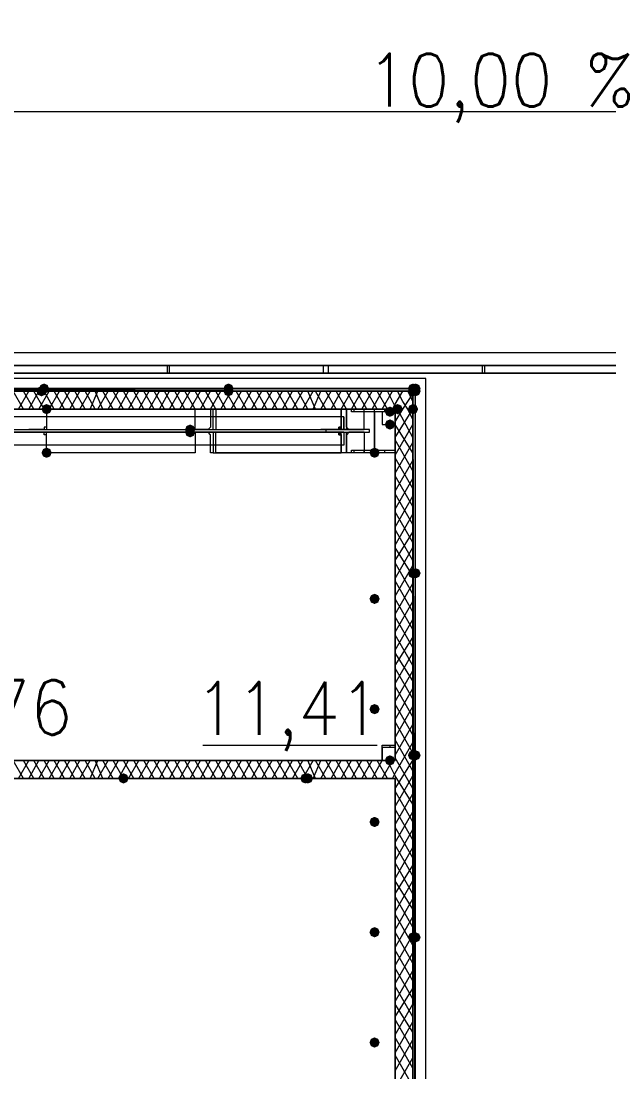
# Model space of a CAD drawing. Header units: millimetres. Extents: x 0 to 420, y 0 to 297.
# Drawn here: x 380.03 to 389.74, y 211.26 to 228.62 of the extents above; entities that cross this region are included whole.
import ezdxf

# ---------------------------------------------------------------- set-up
doc = ezdxf.new("R2010")
doc.units = ezdxf.units.MM
doc.styles.get("Standard").update_dxf_attribs({"font": 'STANDARD'})

msp = doc.modelspace()

# ---------------------------------------------------------------- hatches: boundary and pattern name
for color, points in [(254, [(380.492, 222.546333), (380.467129, 222.486537), (380.407333, 222.461667), (380.347538, 222.486537), (380.322667, 222.546333), (380.347537, 222.606129), (380.407333, 222.631), (380.467129, 222.606129)]), (254, [(383.54, 222.546333), (383.515129, 222.486537), (383.455333, 222.461667), (383.395538, 222.486537), (383.370667, 222.546333), (383.395537, 222.606129), (383.455333, 222.631), (383.515129, 222.606129)]), (254, [(386.588, 222.546333), (386.563129, 222.486537), (386.503333, 222.461667), (386.443537, 222.486537), (386.418667, 222.546333), (386.443537, 222.606129), (386.503333, 222.631), (386.563129, 222.606129)]), (254, [(386.630333, 222.546333), (386.605462, 222.486537), (386.545667, 222.461667), (386.485871, 222.486537), (386.461, 222.546333), (386.485871, 222.606129), (386.545667, 222.631), (386.605462, 222.606129)]), (254, [(386.630333, 222.546333), (386.605462, 222.486537), (386.545667, 222.461667), (386.485871, 222.486537), (386.461, 222.546333), (386.485871, 222.606129), (386.545667, 222.631), (386.605462, 222.606129)]), (254, [(386.630333, 222.546333), (386.605462, 222.486537), (386.545667, 222.461667), (386.485871, 222.486537), (386.461, 222.546333), (386.485871, 222.606129), (386.545667, 222.631), (386.605462, 222.606129)]), (254, [(380.449667, 222.504), (380.424796, 222.444204), (380.365, 222.419333), (380.305204, 222.444204), (380.280333, 222.504), (380.305204, 222.563796), (380.365, 222.588667), (380.424796, 222.563796)]), (254, [(383.54, 222.504), (383.515129, 222.444204), (383.455333, 222.419333), (383.395538, 222.444204), (383.370667, 222.504), (383.395537, 222.563796), (383.455333, 222.588667), (383.515129, 222.563796)]), (254, [(386.588, 222.504), (386.563129, 222.444204), (386.503333, 222.419333), (386.443537, 222.444204), (386.418667, 222.504), (386.443537, 222.563796), (386.503333, 222.588667), (386.563129, 222.563796)]), (254, [(386.588, 222.504), (386.563129, 222.444204), (386.503333, 222.419333), (386.443537, 222.444204), (386.418667, 222.504), (386.443537, 222.563796), (386.503333, 222.588667), (386.563129, 222.563796)]), (254, [(386.588, 222.504), (386.563129, 222.444204), (386.503333, 222.419333), (386.443537, 222.444204), (386.418667, 222.504), (386.443537, 222.563796), (386.503333, 222.588667), (386.563129, 222.563796)]), (254, [(386.630333, 222.504), (386.605462, 222.444204), (386.545667, 222.419333), (386.485871, 222.444204), (386.461, 222.504), (386.485871, 222.563796), (386.545667, 222.588667), (386.605462, 222.563796)]), (254, [(386.630333, 222.504), (386.605462, 222.444204), (386.545667, 222.419333), (386.485871, 222.444204), (386.461, 222.504), (386.485871, 222.563796), (386.545667, 222.588667), (386.605462, 222.563796)]), (254, [(386.630333, 222.504), (386.605462, 222.444204), (386.545667, 222.419333), (386.485871, 222.444204), (386.461, 222.504), (386.485871, 222.563796), (386.545667, 222.588667), (386.605462, 222.563796)]), (7, [(380.534333, 222.207667), (380.509462, 222.147871), (380.449667, 222.123), (380.389871, 222.147871), (380.365, 222.207667), (380.389871, 222.267462), (380.449667, 222.292333), (380.509462, 222.267463)]), (7, [(386.334, 222.207667), (386.309129, 222.147871), (386.249333, 222.123), (386.189537, 222.147871), (386.164667, 222.207667), (386.189537, 222.267462), (386.249333, 222.292333), (386.309129, 222.267463)]), (7, [(386.588, 222.207667), (386.563129, 222.147871), (386.503333, 222.123), (386.443537, 222.147871), (386.418667, 222.207667), (386.443537, 222.267462), (386.503333, 222.292333), (386.563129, 222.267463)]), (7, [(386.207, 222.165333), (386.182129, 222.105537), (386.122333, 222.080667), (386.062538, 222.105537), (386.037667, 222.165333), (386.062537, 222.225129), (386.122333, 222.25), (386.182129, 222.225129)]), (7, [(382.905, 221.869), (382.880129, 221.809204), (382.820333, 221.784333), (382.760538, 221.809204), (382.735667, 221.869), (382.760537, 221.928796), (382.820333, 221.953667), (382.880129, 221.928796)]), (7, [(386.207, 221.953667), (386.182129, 221.893871), (386.122333, 221.869), (386.062538, 221.893871), (386.037667, 221.953667), (386.062537, 222.013462), (386.122333, 222.038333), (386.182129, 222.013463)]), (7, [(382.905, 221.826667), (382.880129, 221.766871), (382.820333, 221.742), (382.760538, 221.766871), (382.735667, 221.826667), (382.760537, 221.886462), (382.820333, 221.911333), (382.880129, 221.886463)]), (98, [(384.979333, 221.869), (385.021667, 221.869)]), (98, [(384.979333, 221.826667), (385.021667, 221.826667)]), (98, [(385.318, 221.911333), (385.275667, 221.911333)]), (98, [(385.275667, 221.869), (385.318, 221.869)]), (7, [(380.534333, 221.488), (380.509462, 221.428204), (380.449667, 221.403333), (380.389871, 221.428204), (380.365, 221.488), (380.389871, 221.547796), (380.449667, 221.572667), (380.509462, 221.547796)]), (7, [(385.953, 221.488), (385.928129, 221.428204), (385.868333, 221.403333), (385.808538, 221.428204), (385.783667, 221.488), (385.808537, 221.547796), (385.868333, 221.572667), (385.928129, 221.547796)]), (254, [(386.588, 219.498333), (386.563129, 219.438538), (386.503333, 219.413667), (386.443537, 219.438538), (386.418667, 219.498333), (386.443537, 219.558129), (386.503333, 219.583), (386.563129, 219.558129)]), (254, [(386.630333, 219.498333), (386.605462, 219.438538), (386.545667, 219.413667), (386.485871, 219.438538), (386.461, 219.498333), (386.485871, 219.558129), (386.545667, 219.583), (386.605462, 219.558129)]), (7, [(385.953, 219.075), (385.928129, 219.015204), (385.868333, 218.990333), (385.808538, 219.015204), (385.783667, 219.075), (385.808537, 219.134796), (385.868333, 219.159667), (385.928129, 219.134796)]), (7, [(385.953, 217.254667), (385.928129, 217.194871), (385.868333, 217.17), (385.808538, 217.194871), (385.783667, 217.254667), (385.808537, 217.314462), (385.868333, 217.339333), (385.928129, 217.314463)]), (254, [(386.588, 216.492667), (386.563129, 216.432871), (386.503333, 216.408), (386.443537, 216.432871), (386.418667, 216.492667), (386.443537, 216.552462), (386.503333, 216.577333), (386.563129, 216.552463)]), (254, [(386.630333, 216.492667), (386.605462, 216.432871), (386.545667, 216.408), (386.485871, 216.432871), (386.461, 216.492667), (386.485871, 216.552462), (386.545667, 216.577333), (386.605462, 216.552463)]), (7, [(386.207, 216.408), (386.182129, 216.348204), (386.122333, 216.323333), (386.062538, 216.348204), (386.037667, 216.408), (386.062537, 216.467796), (386.122333, 216.492667), (386.182129, 216.467796)]), (254, [(381.804333, 216.111667), (381.779462, 216.051871), (381.719667, 216.027), (381.659871, 216.051871), (381.635, 216.111667), (381.659871, 216.171462), (381.719667, 216.196333), (381.779462, 216.171463)]), (254, [(381.804333, 216.111667), (381.779462, 216.051871), (381.719667, 216.027), (381.659871, 216.051871), (381.635, 216.111667), (381.659871, 216.171462), (381.719667, 216.196333), (381.779462, 216.171463)]), (254, [(384.81, 216.111667), (384.785129, 216.051871), (384.725333, 216.027), (384.665538, 216.051871), (384.640667, 216.111667), (384.665537, 216.171462), (384.725333, 216.196333), (384.785129, 216.171463)]), (254, [(384.852333, 216.111667), (384.827462, 216.051871), (384.767667, 216.027), (384.707871, 216.051871), (384.683, 216.111667), (384.707871, 216.171462), (384.767667, 216.196333), (384.827462, 216.171463)]), (7, [(385.953, 215.392), (385.928129, 215.332204), (385.868333, 215.307333), (385.808538, 215.332204), (385.783667, 215.392), (385.808537, 215.451796), (385.868333, 215.476667), (385.928129, 215.451796)]), (7, [(385.953, 213.571667), (385.928129, 213.511871), (385.868333, 213.487), (385.808538, 213.511871), (385.783667, 213.571667), (385.808537, 213.631462), (385.868333, 213.656333), (385.928129, 213.631463)]), (254, [(386.588, 213.487), (386.563129, 213.427204), (386.503333, 213.402333), (386.443537, 213.427204), (386.418667, 213.487), (386.443537, 213.546796), (386.503333, 213.571667), (386.563129, 213.546796)]), (254, [(386.630333, 213.487), (386.605462, 213.427204), (386.545667, 213.402333), (386.485871, 213.427204), (386.461, 213.487), (386.485871, 213.546796), (386.545667, 213.571667), (386.605462, 213.546796)]), (7, [(385.953, 211.751333), (385.928129, 211.691537), (385.868333, 211.666667), (385.808538, 211.691537), (385.783667, 211.751333), (385.808537, 211.811129), (385.868333, 211.836), (385.928129, 211.811129)])]:
    msp.add_hatch(color=color).paths.add_polyline_path(points, flags=0)
h = msp.add_hatch(color=7)
h.paths.add_polyline_path([(386.503333, 222.546333), (374.269, 222.546333), (386.503333, 222.504)], flags=0)
h.paths.add_polyline_path([(374.269, 222.546333), (386.503333, 222.504), (374.269, 222.504)], flags=0)
h = msp.add_hatch(color=7)
h.paths.add_polyline_path([(386.545667, 222.504), (386.503333, 222.504), (386.545667, 222.546333)], flags=0)
h.paths.add_polyline_path([(386.503333, 222.504), (386.545667, 222.546333), (386.503333, 222.546333)], flags=0)
h = msp.add_hatch(color=7)
h.paths.add_polyline_path([(386.545667, 222.504), (386.503333, 222.504), (386.545667, 204.47)], flags=0)
h.paths.add_polyline_path([(386.503333, 222.504), (386.545667, 204.47), (386.503333, 204.47)], flags=0)
h = msp.add_hatch(color=98)
h.paths.add_polyline_path([(385.318, 222.207667), (385.318, 221.953667)], flags=0)
h.paths.add_polyline_path([(385.318, 221.953667), (385.318, 222.207667)], flags=0)
h = msp.add_hatch(color=98)
h.paths.add_polyline_path([(385.318, 221.953667), (385.318, 221.911333)], flags=0)
h.paths.add_polyline_path([(385.318, 221.911333), (385.318, 221.953667)], flags=0)
h = msp.add_hatch(color=98)
h.paths.add_polyline_path([(384.979333, 221.869), (385.021667, 221.869)], flags=0)
h.paths.add_polyline_path([(385.021667, 221.869), (384.979333, 221.869)], flags=0)
h = msp.add_hatch(color=98)
h.paths.add_polyline_path([(384.979333, 221.869), (385.318, 221.869)], flags=0)
h.paths.add_polyline_path([(385.318, 221.869), (384.979333, 221.869)], flags=0)
h.paths.add_polyline_path([(385.318, 221.869), (384.979333, 221.869)], flags=0)
h.paths.add_polyline_path([(384.979333, 221.869), (385.318, 221.869)], flags=0)
h.paths.add_polyline_path([(385.318, 221.869), (384.979333, 221.869)], flags=0)
h.paths.add_polyline_path([(385.318, 221.869), (384.979333, 221.869)], flags=0)
h.paths.add_polyline_path([(384.979333, 221.869), (385.318, 221.869)], flags=0)
h.paths.add_polyline_path([(385.318, 221.869), (384.979333, 221.869)], flags=0)
h.paths.add_polyline_path([(385.318, 221.869), (384.979333, 221.869)], flags=0)
h.paths.add_polyline_path([(384.979333, 221.869), (385.318, 221.869)], flags=0)
h.paths.add_polyline_path([(385.318, 221.869), (384.979333, 221.869)], flags=0)
h.paths.add_polyline_path([(385.318, 221.869), (384.979333, 221.869)], flags=0)
h = msp.add_hatch(color=98)
h.paths.add_polyline_path([(384.979333, 221.826667), (385.318, 221.826667)], flags=0)
h.paths.add_polyline_path([(385.318, 221.826667), (384.979333, 221.826667)], flags=0)
h.paths.add_polyline_path([(385.318, 221.826667), (384.979333, 221.826667)], flags=0)
h.paths.add_polyline_path([(384.979333, 221.826667), (385.318, 221.826667)], flags=0)
h.paths.add_polyline_path([(385.318, 221.826667), (384.979333, 221.826667)], flags=0)
h.paths.add_polyline_path([(385.318, 221.826667), (384.979333, 221.826667)], flags=0)
h.paths.add_polyline_path([(384.979333, 221.826667), (385.318, 221.826667)], flags=0)
h.paths.add_polyline_path([(385.318, 221.826667), (384.979333, 221.826667)], flags=0)
h.paths.add_polyline_path([(385.318, 221.826667), (384.979333, 221.826667)], flags=0)
h.paths.add_polyline_path([(384.979333, 221.826667), (385.318, 221.826667)], flags=0)
h.paths.add_polyline_path([(385.318, 221.826667), (384.979333, 221.826667)], flags=0)
h.paths.add_polyline_path([(385.318, 221.826667), (384.979333, 221.826667)], flags=0)
h = msp.add_hatch(color=98)
h.paths.add_polyline_path([(384.979333, 221.826667), (385.021667, 221.826667)], flags=0)
h.paths.add_polyline_path([(385.021667, 221.826667), (384.979333, 221.826667)], flags=0)
h = msp.add_hatch(color=98)
h.paths.add_polyline_path([(385.318, 221.911333), (385.275667, 221.911333), (385.318, 221.869)], flags=0)
h.paths.add_polyline_path([(385.275667, 221.911333), (385.318, 221.869), (385.275667, 221.869)], flags=0)
h.paths.add_polyline_path([(385.318, 221.869), (385.275667, 221.869), (385.021667, 221.869)], flags=0)
h = msp.add_hatch(color=98)
h.paths.add_polyline_path([(385.318, 221.826667), (385.021667, 221.826667)], flags=0)
h.paths.add_polyline_path([(385.021667, 221.826667), (385.318, 221.826667), (385.275667, 221.826667)], flags=0)
h = msp.add_hatch(color=98)
h.paths.add_polyline_path([(385.318, 221.826667), (385.275667, 221.826667), (385.318, 221.784333)], flags=0)
h.paths.add_polyline_path([(385.275667, 221.826667), (385.318, 221.784333), (385.275667, 221.784333)], flags=0)
h.paths.add_polyline_path([(385.318, 221.784333), (385.275667, 221.784333)], flags=0)
h.paths.add_polyline_path([(385.275667, 221.784333), (385.318, 221.784333)], flags=0)
h.paths.add_polyline_path([(385.318, 221.784333), (385.275667, 221.784333)], flags=0)
h.paths.add_polyline_path([(385.318, 221.784333), (385.275667, 221.784333)], flags=0)
h.paths.add_polyline_path([(385.275667, 221.784333), (385.318, 221.784333)], flags=0)
h.paths.add_polyline_path([(385.318, 221.784333), (385.275667, 221.784333)], flags=0)
h = msp.add_hatch(color=98)
h.paths.add_polyline_path([(385.318, 221.784333), (385.318, 221.742)], flags=0)
h.paths.add_polyline_path([(385.318, 221.742), (385.318, 221.784333)], flags=0)
h = msp.add_hatch(color=98)
h.paths.add_polyline_path([(385.318, 221.742), (385.318, 221.488)], flags=0)
h.paths.add_polyline_path([(385.318, 221.488), (385.318, 221.742)], flags=0)
h = msp.add_hatch(color=7)
h.paths.add_polyline_path([(369.697, 216.111667), (386.207, 216.111667)], flags=0)
h.paths.add_polyline_path([(386.207, 216.111667), (369.697, 216.111667)], flags=0)

# ---------------------------------------------------------------- linework, layer by layer
at = {"color": 7, "lineweight": 0}
for points in [[(400.727333, 222.927333), (374.65, 222.927333), (374.65, 231.351667), (400.727333, 231.351667)], [(400.727333, 227.118333), (374.65, 227.118333), (378.629333, 222.927333)], [(383.328333, 222.927333), (383.455333, 222.927333), (383.54, 222.927333)], [(386.207, 222.504), (373.676333, 222.504)], [(374.269, 222.546333), (386.503333, 222.546333), (374.269, 222.504), (386.503333, 222.504)], [(386.503333, 222.504), (374.269, 222.504), (374.269, 222.546333), (386.545667, 222.546333), (386.545667, 222.504)], [(386.503333, 222.504), (374.269, 222.504), (374.269, 222.546333), (386.545667, 222.546333), (386.545667, 222.504)], [(380.068667, 222.207667), (379.899333, 222.504)], [(379.984, 222.207667), (380.153333, 222.504)], [(380.238, 222.207667), (380.068667, 222.504)], [(380.153333, 222.207667), (380.322667, 222.504)], [(380.407333, 222.207667), (380.238, 222.504)], [(380.322667, 222.207667), (380.492, 222.504)], [(380.576667, 222.207667), (380.407333, 222.504)], [(380.492, 222.207667), (380.661333, 222.504)], [(380.746, 222.207667), (380.576667, 222.504)], [(380.661333, 222.207667), (380.830667, 222.504)], [(380.915333, 222.207667), (380.746, 222.504)], [(380.830667, 222.207667), (381, 222.504)], [(381.084667, 222.207667), (380.915333, 222.504)], [(381, 222.207667), (381.169333, 222.504)], [(381.254, 222.207667), (381.084667, 222.504)], [(381.169333, 222.207667), (381.296333, 222.504)], [(381.381, 222.207667), (381.254, 222.504)], [(381.296333, 222.207667), (381.465667, 222.504)], [(381.550333, 222.207667), (381.381, 222.504)], [(381.465667, 222.207667), (381.635, 222.504)], [(381.719667, 222.207667), (381.550333, 222.504)], [(381.635, 222.207667), (381.804333, 222.504)], [(381.889, 222.207667), (381.719667, 222.504)], [(381.804333, 222.207667), (381.973667, 222.504)], [(382.058333, 222.207667), (381.889, 222.504)], [(381.973667, 222.207667), (382.143, 222.504)], [(382.227667, 222.207667), (382.058333, 222.504)], [(382.143, 222.207667), (382.312333, 222.504)], [(382.397, 222.207667), (382.227667, 222.504)], [(382.312333, 222.207667), (382.481667, 222.504)], [(382.566333, 222.207667), (382.397, 222.504)], [(382.481667, 222.207667), (382.651, 222.504)], [(382.735667, 222.207667), (382.566333, 222.504)], [(382.651, 222.207667), (382.820333, 222.504)], [(382.905, 222.207667), (382.735667, 222.504)], [(382.820333, 222.207667), (382.989667, 222.504)], [(383.074333, 222.207667), (382.905, 222.504)], [(382.989667, 222.207667), (383.159, 222.504)], [(383.243667, 222.207667), (383.074333, 222.504)], [(383.159, 222.207667), (383.328333, 222.504)], [(383.413, 222.207667), (383.243667, 222.504)], [(383.328333, 222.207667), (383.497667, 222.504)], [(383.582333, 222.207667), (383.413, 222.504)], [(383.497667, 222.207667), (383.667, 222.504)], [(383.751667, 222.207667), (383.582333, 222.504)], [(383.667, 222.207667), (383.836333, 222.504)], [(383.921, 222.207667), (383.751667, 222.504)], [(383.836333, 222.207667), (384.005667, 222.504)], [(384.090333, 222.207667), (383.921, 222.504)], [(384.005667, 222.207667), (384.175, 222.504)], [(384.259667, 222.207667), (384.090333, 222.504)], [(384.175, 222.207667), (384.344333, 222.504)], [(384.429, 222.207667), (384.259667, 222.504)], [(384.344333, 222.207667), (384.513667, 222.504)], [(384.598333, 222.207667), (384.429, 222.504)], [(384.513667, 222.207667), (384.683, 222.504)], [(384.767667, 222.207667), (384.598333, 222.504)], [(384.683, 222.207667), (384.852333, 222.504)], [(384.894667, 222.207667), (384.767667, 222.504)], [(384.852333, 222.207667), (384.979333, 222.504)], [(385.064, 222.207667), (384.894667, 222.504)], [(384.979333, 222.207667), (385.148667, 222.504)], [(385.233333, 222.207667), (385.064, 222.504)], [(385.148667, 222.207667), (385.318, 222.504)], [(385.402667, 222.207667), (385.233333, 222.504)], [(385.318, 222.207667), (385.487333, 222.504)], [(385.572, 222.207667), (385.402667, 222.504)], [(385.487333, 222.207667), (385.656667, 222.504)], [(385.741333, 222.207667), (385.572, 222.504)], [(385.656667, 222.207667), (385.826, 222.504)], [(385.910667, 222.207667), (385.741333, 222.504)], [(385.826, 222.207667), (385.995333, 222.504)], [(386.08, 222.207667), (385.910667, 222.504)], [(385.995333, 222.207667), (386.164667, 222.504)], [(386.207, 222.25), (386.08, 222.504)], [(386.207, 222.292333), (386.334, 222.504)], [(386.503333, 222.504), (386.207, 222.504)], [(386.334, 222.334667), (386.249333, 222.504)], [(386.334, 222.207667), (386.503333, 222.461667)], [(386.461, 222.419333), (386.418667, 222.504)], [(386.503333, 222.504), (386.545667, 222.546333)], [(386.503333, 204.47), (386.503333, 222.504), (386.545667, 204.47), (386.545667, 222.504)], [(386.503333, 222.461667), (386.503333, 222.504)], [(386.503333, 222.504), (386.503333, 204.47), (386.545667, 204.47)], [(386.503333, 222.504), (386.503333, 204.47), (386.545667, 204.47)], [(386.503333, 167.216667), (386.503333, 222.504)], [(386.545667, 204.47), (386.545667, 222.504)], [(386.545667, 204.47), (386.545667, 222.504)], [(386.164667, 222.207667), (386.207, 222.292333)], [(386.418667, 222.207667), (386.334, 222.334667)], [(386.503333, 222.334667), (386.461, 222.419333)], [(373.676333, 222.207667), (386.207, 222.207667)], [(380.449667, 222.207667), (380.449667, 221.911333), (380.407333, 221.911333), (380.407333, 221.869), (380.153333, 221.869)], [(383.159, 222.207667), (383.159, 221.911333)], [(383.201333, 222.207667), (383.159, 222.207667)], [(383.201333, 221.869), (383.201333, 222.207667), (385.318, 222.207667)], [(385.402667, 222.207667), (383.243667, 222.207667), (383.243667, 221.869), (385.402667, 221.869), (385.699, 221.869), (385.445, 221.869), (385.402667, 221.911333), (385.402667, 222.207667), (385.402667, 221.869)], [(385.318, 221.869), (385.699, 221.869), (385.699, 222.207667), (385.318, 222.207667)], [(385.529667, 222.165333), (385.529667, 222.207667)], [(385.529667, 222.165333), (385.529667, 222.207667)], [(385.699, 222.165333), (385.699, 222.207667)], [(385.699, 222.165333), (385.699, 222.207667)], [(385.868333, 221.488), (385.868333, 222.207667)], [(385.868333, 221.488), (385.868333, 222.207667)], [(386.037667, 222.165333), (386.037667, 222.207667)], [(386.037667, 222.165333), (386.037667, 222.207667)], [(386.249333, 222.207667), (386.207, 222.25)], [(386.207, 222.165333), (386.207, 222.207667)], [(386.207, 222.165333), (386.207, 222.207667)], [(386.207, 221.996), (386.334, 222.207667)], [(386.207, 221.742), (386.503333, 222.207667)], [(386.207, 222.207667), (386.207, 216.408)], [(386.503333, 221.742), (386.249333, 222.207667)], [(386.503333, 222.038333), (386.418667, 222.207667)], [(385.360333, 222.080667), (385.360333, 221.869), (385.360333, 221.911333), (385.360333, 222.080667), (374.777, 222.080667), (374.777, 221.869), (385.360333, 221.869)], [(386.207, 221.445667), (386.503333, 221.953667)], [(386.503333, 221.488), (386.207, 221.953667)], [(385.360333, 221.826667), (385.360333, 221.784333), (385.360333, 221.615), (374.777, 221.615), (374.777, 221.784333), (374.777, 221.826667), (374.777, 221.784333), (374.777, 221.615)], [(380.153333, 221.869), (380.449667, 221.869)], [(380.153333, 221.826667), (380.449667, 221.826667)], [(380.449667, 221.488), (380.449667, 221.784333), (380.407333, 221.784333), (380.407333, 221.826667), (380.153333, 221.826667)], [(383.159, 221.911333), (383.116667, 221.869), (382.862667, 221.869), (382.820333, 221.869), (383.201333, 221.869)], [(383.159, 221.784333), (383.116667, 221.826667), (382.862667, 221.826667), (382.820333, 221.826667), (383.201333, 221.826667)], [(382.862667, 221.869), (383.116667, 221.869)], [(382.862667, 221.826667), (383.116667, 221.826667)], [(383.159, 221.488), (383.159, 221.784333)], [(383.201333, 221.869), (385.318, 221.869)], [(383.201333, 221.826667), (385.318, 221.826667)], [(383.201333, 221.826667), (383.201333, 221.488), (385.318, 221.488)], [(385.402667, 221.488), (383.243667, 221.488), (383.243667, 221.826667), (385.402667, 221.826667), (385.699, 221.826667), (385.445, 221.826667), (385.402667, 221.784333), (385.402667, 221.488), (385.402667, 221.826667)], [(384.979333, 221.869), (385.275667, 221.869)], [(384.979333, 221.826667), (385.275667, 221.826667)], [(385.318, 221.826667), (385.699, 221.826667), (385.699, 221.488), (385.318, 221.488)], [(386.503333, 221.191667), (386.207, 221.699667)], [(386.207, 221.149333), (386.503333, 221.657333)], [(383.201333, 221.488), (383.159, 221.488)], [(385.529667, 221.488), (385.529667, 221.530333)], [(385.529667, 221.488), (385.529667, 221.530333)], [(385.699, 221.488), (385.699, 221.530333)], [(385.699, 221.488), (385.699, 221.530333)], [(386.037667, 221.488), (386.037667, 221.530333)], [(386.037667, 221.488), (386.037667, 221.530333)], [(386.207, 221.488), (386.207, 221.530333)], [(386.207, 221.488), (386.207, 221.530333)], [(386.503333, 220.895333), (386.207, 221.403333)], [(386.207, 220.853), (386.503333, 221.361)], [(386.503333, 220.599), (386.207, 221.107)], [(386.207, 220.556667), (386.503333, 221.064667)], [(386.503333, 220.302667), (386.207, 220.810667)], [(386.207, 220.260333), (386.503333, 220.768333)], [(386.503333, 220.006333), (386.207, 220.514333)], [(386.207, 219.964), (386.503333, 220.472)], [(386.503333, 219.71), (386.207, 220.218)], [(386.207, 219.71), (386.503333, 220.175667)], [(386.207, 219.413667), (386.503333, 219.921667)], [(386.503333, 219.456), (386.207, 219.921667)], [(386.503333, 219.159667), (386.207, 219.667667)], [(386.207, 219.117333), (386.503333, 219.625333)], [(386.503333, 218.863333), (386.207, 219.371333)], [(386.207, 218.821), (386.503333, 219.329)], [(386.503333, 218.567), (386.207, 219.075)], [(386.207, 218.524667), (386.503333, 219.032667)], [(386.503333, 218.270667), (386.207, 218.778667)], [(386.207, 218.228333), (386.503333, 218.736333)], [(386.503333, 217.974333), (386.207, 218.482333)], [(386.207, 217.974333), (386.503333, 218.44)], [(386.207, 217.678), (386.503333, 218.186)], [(386.503333, 217.720333), (386.207, 218.186)], [(386.503333, 217.424), (386.207, 217.932)], [(386.207, 217.381667), (386.503333, 217.889667)], [(386.503333, 217.127667), (386.207, 217.635667)], [(386.207, 217.085333), (386.503333, 217.593333)], [(386.503333, 216.831333), (386.207, 217.339333)], [(386.207, 216.789), (386.503333, 217.297)], [(386.503333, 216.535), (386.207, 217.043)], [(386.207, 216.492667), (386.503333, 217.000667)], [(386.503333, 216.238667), (386.207, 216.746667)], [(383.032, 216.662), (385.910667, 216.662)], [(386.122333, 216.662), (386.122333, 216.619667)], [(386.207, 216.196333), (386.503333, 216.704333)], [(386.207, 216.408), (369.697, 216.408)], [(380.068667, 216.111667), (379.899333, 216.408)], [(379.984, 216.111667), (380.153333, 216.408)], [(380.238, 216.111667), (380.068667, 216.408)], [(380.153333, 216.111667), (380.322667, 216.408)], [(380.407333, 216.111667), (380.238, 216.408)], [(380.322667, 216.111667), (380.492, 216.408)], [(380.576667, 216.111667), (380.407333, 216.408)], [(380.492, 216.111667), (380.661333, 216.408)], [(380.746, 216.111667), (380.576667, 216.408)], [(380.661333, 216.111667), (380.830667, 216.408)], [(380.915333, 216.111667), (380.746, 216.408)], [(380.830667, 216.111667), (381, 216.408)], [(381.084667, 216.111667), (380.915333, 216.408)], [(381, 216.111667), (381.169333, 216.408)], [(381.254, 216.111667), (381.084667, 216.408)], [(381.169333, 216.111667), (381.296333, 216.408)], [(381.381, 216.111667), (381.254, 216.408)], [(381.296333, 216.111667), (381.465667, 216.408)], [(381.550333, 216.111667), (381.381, 216.408)], [(381.465667, 216.111667), (381.635, 216.408)], [(381.719667, 216.111667), (381.550333, 216.408)], [(381.635, 216.111667), (381.804333, 216.408)], [(381.889, 216.111667), (381.719667, 216.408)], [(381.804333, 216.111667), (381.973667, 216.408)], [(382.058333, 216.111667), (381.889, 216.408)], [(381.973667, 216.111667), (382.143, 216.408)], [(382.227667, 216.111667), (382.058333, 216.408)], [(382.143, 216.111667), (382.312333, 216.408)], [(382.397, 216.111667), (382.227667, 216.408)], [(382.312333, 216.111667), (382.481667, 216.408)], [(382.566333, 216.111667), (382.397, 216.408)], [(382.481667, 216.111667), (382.651, 216.408)], [(382.735667, 216.111667), (382.566333, 216.408)], [(382.651, 216.111667), (382.820333, 216.408)], [(382.905, 216.111667), (382.735667, 216.408)], [(382.820333, 216.111667), (382.989667, 216.408)], [(383.074333, 216.111667), (382.905, 216.408)], [(382.989667, 216.111667), (383.159, 216.408)], [(383.243667, 216.111667), (383.074333, 216.408)], [(383.159, 216.111667), (383.328333, 216.408)], [(383.413, 216.111667), (383.243667, 216.408)], [(383.328333, 216.111667), (383.497667, 216.408)], [(383.582333, 216.111667), (383.413, 216.408)], [(383.497667, 216.111667), (383.667, 216.408)], [(383.751667, 216.111667), (383.582333, 216.408)], [(383.667, 216.111667), (383.836333, 216.408)], [(383.921, 216.111667), (383.751667, 216.408)], [(383.836333, 216.111667), (384.005667, 216.408)], [(384.090333, 216.111667), (383.921, 216.408)], [(384.005667, 216.111667), (384.175, 216.408)], [(384.259667, 216.111667), (384.090333, 216.408)], [(384.175, 216.111667), (384.344333, 216.408)], [(384.429, 216.111667), (384.259667, 216.408)], [(384.344333, 216.111667), (384.513667, 216.408)], [(384.598333, 216.111667), (384.429, 216.408)], [(384.513667, 216.111667), (384.683, 216.408)], [(384.767667, 216.111667), (384.598333, 216.408)], [(384.683, 216.111667), (384.852333, 216.408)], [(384.894667, 216.111667), (384.767667, 216.408)], [(384.852333, 216.111667), (384.979333, 216.408)], [(385.064, 216.111667), (384.894667, 216.408)], [(384.979333, 216.111667), (385.148667, 216.408)], [(385.233333, 216.111667), (385.064, 216.408)], [(385.148667, 216.111667), (385.318, 216.408)], [(385.402667, 216.111667), (385.233333, 216.408)], [(385.318, 216.111667), (385.487333, 216.408)], [(385.572, 216.111667), (385.402667, 216.408)], [(385.487333, 216.111667), (385.656667, 216.408)], [(385.741333, 216.111667), (385.572, 216.408)], [(385.656667, 216.111667), (385.826, 216.408)], [(385.910667, 216.111667), (385.741333, 216.408)], [(385.826, 216.111667), (385.995333, 216.408)], [(386.08, 216.111667), (385.910667, 216.408)], [(385.995333, 216.111667), (386.164667, 216.408)], [(386.207, 216.154), (386.08, 216.408)], [(386.503333, 215.942333), (386.207, 216.450333)], [(386.207, 215.942333), (386.503333, 216.408)], [(386.164667, 216.111667), (386.207, 216.196333)], [(386.207, 216.111667), (369.697, 216.111667), (386.207, 216.111667), (369.697, 216.111667)], [(369.697, 216.111667), (386.207, 216.111667)], [(386.207, 215.646), (386.503333, 216.154)], [(386.503333, 215.688333), (386.207, 216.154)], [(386.207, 216.111667), (386.207, 187.706)], [(386.503333, 215.392), (386.207, 215.9)], [(386.207, 215.349667), (386.503333, 215.857667)], [(386.503333, 215.095667), (386.207, 215.603667)], [(386.207, 215.053333), (386.503333, 215.561333)], [(386.503333, 214.799333), (386.207, 215.307333)], [(386.207, 214.757), (386.503333, 215.265)], [(386.503333, 214.503), (386.207, 215.011)], [(386.207, 214.460667), (386.503333, 214.968667)], [(386.503333, 214.206667), (386.207, 214.714667)], [(386.207, 214.206667), (386.503333, 214.672333)], [(386.207, 213.910333), (386.503333, 214.418333)], [(386.503333, 213.952667), (386.207, 214.418333)], [(386.503333, 213.656333), (386.207, 214.164333)], [(386.207, 213.614), (386.503333, 214.122)], [(386.503333, 213.36), (386.207, 213.868)], [(386.207, 213.317667), (386.503333, 213.825667)], [(386.503333, 213.063667), (386.207, 213.571667)], [(386.207, 213.021333), (386.503333, 213.529333)], [(386.503333, 212.767333), (386.207, 213.275333)], [(386.207, 212.725), (386.503333, 213.233)], [(386.503333, 212.471), (386.207, 212.979)], [(386.207, 212.428667), (386.503333, 212.936667)], [(386.503333, 212.174667), (386.207, 212.682667)], [(386.207, 212.174667), (386.503333, 212.640333)], [(386.207, 211.878333), (386.503333, 212.386333)], [(386.503333, 211.920667), (386.207, 212.386333)], [(386.503333, 211.624333), (386.207, 212.132333)], [(386.207, 211.582), (386.503333, 212.09)], [(386.503333, 211.328), (386.207, 211.836)], [(386.207, 211.285667), (386.503333, 211.793667)], [(386.503333, 211.031667), (386.207, 211.539667)], [(386.207, 210.989333), (386.503333, 211.497333)]]:
    msp.add_lwpolyline(points, dxfattribs=at)
for points in [[(374.65, 223.054333), (374.65, 222.927333), (400.727333, 222.927333), (400.727333, 223.139), (374.65, 223.139)], [(374.65, 222.927333), (400.727333, 222.927333), (400.727333, 222.800333), (374.65, 222.800333), (374.65, 222.927333), (400.727333, 222.927333), (400.727333, 222.800333), (374.65, 222.800333), (374.65, 222.927333), (400.727333, 222.927333), (400.727333, 222.800333), (374.65, 222.800333), (374.65, 222.927333), (400.727333, 222.927333), (400.727333, 222.800333), (374.65, 222.800333), (374.65, 222.927333), (374.65, 222.800333), (400.727333, 222.800333), (400.727333, 222.927333)], [(382.439333, 222.927333), (382.439333, 222.800333), (382.481667, 222.800333), (382.481667, 222.927333)], [(385.021667, 222.927333), (385.021667, 222.800333), (385.106333, 222.800333), (385.106333, 222.927333)], [(387.646333, 222.927333), (387.646333, 222.800333), (387.688667, 222.800333), (387.688667, 222.927333)], [(100.922667, 105.029), (386.715, 105.029), (386.715, 222.715667), (100.922667, 222.715667)], [(386.503333, 222.546333), (374.269, 222.546333), (386.503333, 222.504)], [(374.269, 222.546333), (386.503333, 222.504), (374.269, 222.504)], [(386.545667, 222.504), (386.503333, 222.504), (386.545667, 222.546333)], [(386.503333, 222.504), (386.545667, 222.546333), (386.503333, 222.546333)], [(386.545667, 222.504), (386.503333, 222.504), (386.545667, 204.47)], [(386.503333, 222.504), (386.545667, 204.47), (386.503333, 204.47)], [(357.039333, 222.207667), (357.039333, 187.706), (386.207, 187.706), (386.207, 216.111667), (369.400667, 216.111667), (369.400667, 222.207667)], [(382.905, 222.207667), (380.449667, 222.207667), (380.449667, 221.869), (382.905, 221.869)], [(386.207, 221.488), (385.487333, 221.488), (385.487333, 221.530333), (385.868333, 221.530333), (385.868333, 222.165333), (385.487333, 222.165333), (385.487333, 222.207667), (386.207, 222.207667), (386.207, 222.165333), (385.868333, 222.165333), (385.868333, 221.530333), (386.207, 221.530333)], [(386.207, 221.488), (385.487333, 221.488), (385.487333, 221.530333), (385.868333, 221.530333), (385.868333, 222.165333), (385.487333, 222.165333), (385.487333, 222.207667), (386.207, 222.207667), (386.207, 222.165333), (385.868333, 222.165333), (385.868333, 221.530333), (386.207, 221.530333)], [(386.207, 222.165333), (385.995333, 222.165333), (385.995333, 221.953667), (386.207, 221.953667), (386.207, 222.165333), (385.995333, 222.165333), (385.995333, 221.953667), (386.207, 221.953667)], [(374.777, 221.826667), (385.360333, 221.826667)], [(382.905, 221.488), (380.449667, 221.488), (380.449667, 221.826667), (382.905, 221.826667)], [(385.064, 221.826667), (385.783667, 221.826667), (385.783667, 221.869), (385.064, 221.869)], [(385.995333, 216.662), (386.207, 216.662), (386.207, 216.408), (385.995333, 216.408)], [(385.995333, 216.619667), (385.995333, 216.408), (386.207, 216.408), (386.207, 216.619667)], [(369.697, 216.111667), (386.207, 216.111667)], [(386.207, 216.111667), (369.697, 216.111667)], [(386.207, 216.111667), (369.697, 216.111667)], [(386.207, 216.111667), (369.697, 216.111667)]]:
    msp.add_lwpolyline(points, close=True, dxfattribs=at)
at = {"color": 8, "lineweight": 0}
msp.add_lwpolyline([(369.697, 216.408), (386.207, 216.408), (386.207, 222.207667), (369.697, 222.207667)], close=True, dxfattribs=at)
at = {"color": 98, "lineweight": 0}
for points in [[(385.318, 222.207667), (385.318, 221.869), (384.979333, 221.869)], [(384.979333, 221.869), (385.021667, 221.869), (385.275667, 221.869), (385.275667, 221.911333), (385.318, 221.911333), (385.318, 221.953667), (385.318, 222.207667)], [(385.318, 221.488), (385.318, 221.826667), (384.979333, 221.826667)], [(385.318, 221.488), (385.318, 221.742), (385.318, 221.784333), (385.275667, 221.784333), (385.275667, 221.826667), (385.021667, 221.826667), (384.979333, 221.826667)]]:
    msp.add_lwpolyline(points, dxfattribs=at)
for points in [[(385.318, 222.207667), (385.318, 221.953667)], [(385.318, 221.953667), (385.318, 222.207667)], [(385.318, 221.953667), (385.318, 221.911333)], [(385.318, 221.911333), (385.318, 221.953667)], [(384.979333, 221.869), (385.021667, 221.869)], [(384.979333, 221.869), (385.021667, 221.869)], [(385.021667, 221.869), (384.979333, 221.869)], [(384.979333, 221.869), (385.318, 221.869)], [(385.318, 221.869), (384.979333, 221.869)], [(385.318, 221.869), (384.979333, 221.869)], [(384.979333, 221.869), (385.318, 221.869)], [(385.318, 221.869), (384.979333, 221.869)], [(385.318, 221.869), (384.979333, 221.869)], [(384.979333, 221.869), (385.318, 221.869)], [(385.318, 221.869), (384.979333, 221.869)], [(385.318, 221.869), (384.979333, 221.869)], [(384.979333, 221.869), (385.318, 221.869)], [(385.318, 221.869), (384.979333, 221.869)], [(385.318, 221.869), (384.979333, 221.869)], [(384.979333, 221.826667), (385.318, 221.826667)], [(385.318, 221.826667), (384.979333, 221.826667)], [(385.318, 221.826667), (384.979333, 221.826667)], [(384.979333, 221.826667), (385.318, 221.826667)], [(385.318, 221.826667), (384.979333, 221.826667)], [(385.318, 221.826667), (384.979333, 221.826667)], [(384.979333, 221.826667), (385.318, 221.826667)], [(385.318, 221.826667), (384.979333, 221.826667)], [(385.318, 221.826667), (384.979333, 221.826667)], [(384.979333, 221.826667), (385.318, 221.826667)], [(385.318, 221.826667), (384.979333, 221.826667)], [(385.318, 221.826667), (384.979333, 221.826667)], [(384.979333, 221.826667), (385.021667, 221.826667)], [(384.979333, 221.826667), (385.021667, 221.826667)], [(385.021667, 221.826667), (384.979333, 221.826667)], [(385.318, 221.869), (385.275667, 221.869), (385.021667, 221.869)], [(385.318, 221.826667), (385.021667, 221.826667)], [(385.021667, 221.826667), (385.318, 221.826667), (385.275667, 221.826667)], [(385.318, 221.911333), (385.275667, 221.911333)], [(385.275667, 221.911333), (385.318, 221.911333)], [(385.318, 221.911333), (385.275667, 221.911333)], [(385.318, 221.911333), (385.275667, 221.911333)], [(385.275667, 221.911333), (385.318, 221.911333)], [(385.318, 221.911333), (385.275667, 221.911333), (385.318, 221.869)], [(385.275667, 221.911333), (385.318, 221.869), (385.275667, 221.869)], [(385.275667, 221.869), (385.318, 221.869)], [(385.318, 221.826667), (385.275667, 221.826667), (385.318, 221.784333)], [(385.275667, 221.826667), (385.318, 221.784333), (385.275667, 221.784333)], [(385.318, 221.784333), (385.275667, 221.784333)], [(385.275667, 221.784333), (385.318, 221.784333)], [(385.318, 221.784333), (385.275667, 221.784333)], [(385.318, 221.784333), (385.275667, 221.784333)], [(385.275667, 221.784333), (385.318, 221.784333)], [(385.318, 221.784333), (385.275667, 221.784333)], [(385.318, 221.784333), (385.318, 221.742)], [(385.318, 221.742), (385.318, 221.784333)], [(385.318, 221.742), (385.318, 221.488)], [(385.318, 221.488), (385.318, 221.742)]]:
    msp.add_lwpolyline(points, close=True, dxfattribs=at)

# ---------------------------------------------------------------- texts
at = {"color": 7, "attachment_point": 1}
for s, insert, char_height, width in [('10,00 %', (385.741347, 228.075033), 0.872032, 4.28749067), ('1.7.76', (377.359326, 217.732904), 0.90157, 2.90505889), ('11,41', (382.905, 217.703366), 0.872032, 2.27697244)]:
    msp.add_mtext(s, dxfattribs=dict(at, insert=insert, char_height=char_height, width=width))

doc.saveas('drawing.dxf')
